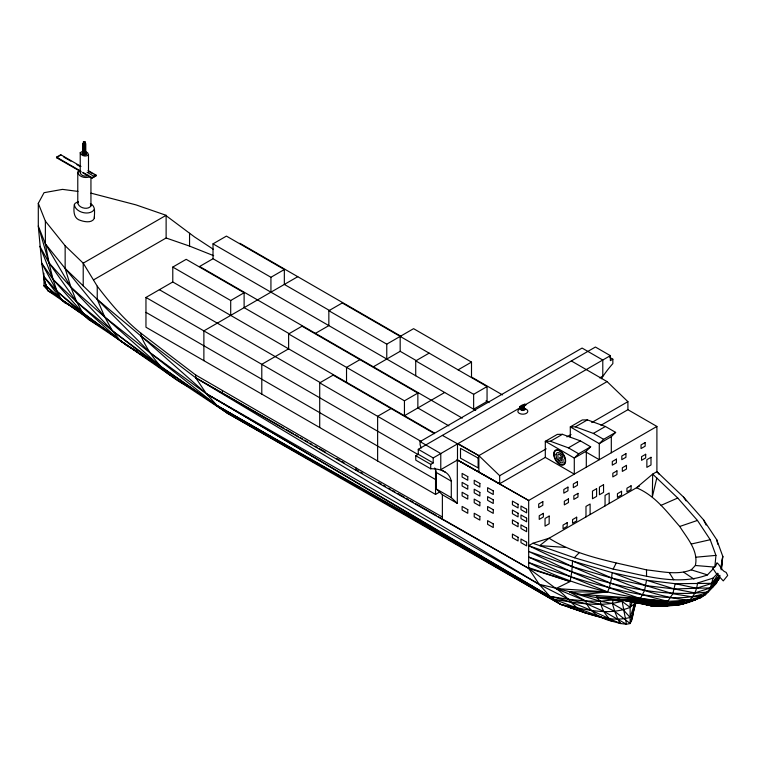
<?xml version="1.0" encoding="UTF-8"?>
<svg xmlns="http://www.w3.org/2000/svg" width="766" height="766" viewBox="0 0 766 766"><rect width="100%" height="100%" fill="white"/><g stroke="black" fill="none" stroke-linecap="round" stroke-linejoin="round"><path stroke-width="1.15" d="M222.437 393.226L222.437 390.507M43.863 273.242L44.045 285.852L48.114 290.85L79.894 312.509M634.87 601.329C633.616 608.711 633.683 616.812 630.121 623.524L626.473 624.242L620.594 623.534L612.781 621.437L553.77 599.28L217.199 405.693L159.567 365.65L112.458 330.855L76.734 301.957L53.045 279.437L41.709 263.226L38.3 226.047L38.3 203.354L44.045 192.687L62.515 189.374L77.931 191.414M719.935 576.233L716.497 583.041L704.643 595.192L700.727 597.7L689.352 600.218L667.78 601.358L642.731 594.818L610.674 583.175L572.288 566.639L528.674 545.698L532.897 543.257L549.088 538.22C578.292 556.643 613.489 561.813 646.514 569.904C661.23 571.302 676.943 575.525 691.258 569.847L695.365 565.49C698.688 550.63 687.035 538.134 679.729 526.472C666.927 511.86 655.035 495.468 636.479 487.77L652.67 474.106L656.902 471.665L656.902 426.442L627.909 409.705L600.975 425.264M656.788 478.032L652.335 496.923L652.67 474.106L677.747 498.024L697.443 520.43L710.226 539.714L715.942 555.388L714.831 567.108L695.365 565.49M721.524 569.148L722.75 556.26L716.717 539.724L703.542 519.836L683.473 497.01L656.902 471.665L659.22 474.393M721.199 568.544L721.677 563.872M719.188 576.712L718.92 579.029L707.88 591.927C687.284 601.071 664.313 597.403 642.731 594.818C603.732 587.828 565.921 575.793 528.674 562.493C571.551 585.368 619.474 597.528 667.78 601.358L672.835 593.736L675.21 583.711L712.112 583.328L719.063 576.003M721.141 569.847L722.75 556.26L721.917 561.545M719.322 576.702L718.92 579.029L710.379 587.953L707.88 591.927C646.111 599.558 586.124 576.597 528.674 557.083L571.053 576.961L607.572 591.927L609.315 587.809L611.613 578.081L612.12 572.623L572.566 561.038L528.674 545.698M721.122 566.208L721.515 563.872M717.675 573.227L713.06 578.119L710.379 587.953L694.915 592.894L674.367 588.987L645.853 585.588L611.613 578.081L572.288 566.639L528.674 551.453L571.781 571.972L609.315 587.809L640.338 598.572L644.57 590.471L646.552 580.226L612.12 572.623L645.853 585.588L672.835 593.736L692.493 596.905L704.643 595.192L716.497 583.041L717.014 580.81M521.924 408.671C520.277 410.557 525.859 409.973 523.465 408.556M636.182 601.913L630.121 623.524L614.715 611.354L600.544 604.297L585.55 600.965L568.707 599.347L549.921 596.417L477.687 554.268L217.199 405.693L104.818 317.124L70.903 287.193L49.024 262.92L39.889 246.298L53.045 279.437L57.038 291.329L61.108 299.18L65.225 302.953L70.424 305.548M633.913 609.353L635.799 602.823M523.255 406.564L520.717 408.029C515.815 406.162 531.451 401.547 523.389 406.487L523.255 407.014L522.134 405.923L523.255 407.014M520.717 408.029L525.907 404.994M632.218 602.105L630.121 607.352C607.869 616.486 583.089 608.759 560.607 604.374L228 413.583L168.903 374.392L120.147 340.564L82.632 312.71L57.038 291.329L43.719 276.469L41.709 263.226L57.038 291.329L88.578 319.412L152.578 362.337M83.398 141.978C88.971 145.387 81.273 137.976 83.982 144.113M84.739 143.175L85.639 143.759L85.648 153.928L84.882 154.368L83.082 153.506L83.073 143.347L83.839 142.907M88.234 175.222C85.859 177.09 80.746 175.96 80.229 172.762L80.229 152.664L82.69 151.237M84.25 144.2L85.39 143.884L84.978 141.997M90.943 177.616L90.943 205.93C88.061 210.391 78.515 208.055 77.778 202.866L77.778 172.187L79.022 170.646M85.869 151.754L87.602 152.75L88.492 154.588C86.682 157.384 80.698 155.919 80.229 152.664M80.229 172.762L81.014 171.795L56.55 157.729L56.55 157.145L60.744 154.722L80.985 166.414M90.331 203.632C96.248 206.198 94.161 213.293 94.371 218.3C91.968 223.212 84.949 221.939 80.698 220.503C73.383 218.731 73.44 210.794 74.35 204.742L74.982 203.45L78.065 201.659M77.778 202.866L78.189 202.004M94.371 209.415C89.986 216.194 75.47 212.651 74.35 204.742M532.897 543.257L574.337 557.734L613.145 569.1L616.132 563.192M718.384 573.878L712.112 583.328L696.6 588.231L674.367 588.987L646.552 580.226L675.21 583.711L696.6 588.231L710.379 587.953L719.925 575.285M521.589 406.42L522.824 405.875M635.416 602.162L621.619 599.835L650.707 605.676C656.567 607.17 664.007 606.758 667.78 601.358L638.375 598.706L666.43 602.938L689.352 600.218L704.643 595.192L716.497 583.041M613.145 569.1C643.708 575.113 676.905 586.363 707.478 574.893L713.194 568.832M574.337 557.734L579.469 552.449M702.259 596.149C680.122 609.88 651.809 607.208 627.957 599.405L656.194 606.423L677.307 604.968L680.476 603.895M545.306 457.398L545.306 441.321L557.332 434.379L562.435 434.322L580.417 440.89L590.663 446.808L578.636 453.759L574.289 458.058L574.289 474.135L545.306 457.398L499.681 483.739L457.494 459.993L440.776 469.644L440.776 453.558L420.074 441.609L420.074 444.74L421.223 447.995M578.636 453.759L568.391 447.842L550.409 441.264L545.306 441.321L574.289 458.058L586.325 451.107L590.663 446.808M570.297 437.233L570.297 426.892L582.323 419.95L587.426 419.902L605.399 426.47L615.653 432.388L603.627 439.33L599.28 443.629L599.28 459.705L585.818 451.94M603.627 439.33L593.372 433.412L575.4 426.844L570.297 426.892L599.28 443.629L611.306 436.687L615.653 432.388M83.073 143.347L84.557 144.391L85.639 143.759M710.858 588.049L713.357 586.363L700.727 597.7L682.784 603.972L660.943 605.944L629.729 599.29L658.664 606.337L680.151 604.623L696.17 599.414L691.056 600.324M56.55 157.729L59.068 156.283M82.872 172.34L91.977 177.597L96.171 175.175L96.171 175.759L91.977 178.181L82.872 172.924M93.576 279.877L166.126 237.996L166.126 215.303L83.216 263.169L83.216 285.862M434.437 433.029L172.781 281.965L172.781 267.075L186.195 259.329L244.115 292.765L244.115 307.654L289.615 333.928M475.705 410.394L213.015 258.736L213.015 243.847L226.43 236.1L284.339 269.536L284.339 284.425L329.849 310.699M439.665 492.031L435.538 494.415L145.961 327.226L145.961 297.447L172.781 281.965M213.015 258.736L199.61 266.472L462.291 418.14M172.781 267.075L230.7 300.511L244.115 292.765M213.015 243.847L270.934 277.282L284.339 269.536M297.754 276.689L203.88 330.883L203.88 360.662M261.79 394.107L261.79 364.319L288.619 348.836L288.619 333.947L302.024 326.201L417.853 393.082L417.853 407.972L448.886 425.877M315.439 333.354L328.844 325.607L328.844 310.718L342.258 302.972L487.052 386.571L487.052 401.461L473.637 409.197L473.637 394.308L415.718 360.872L415.718 375.761M319.709 427.543L319.709 382.866L333.124 375.129L434.475 433.642M359.943 359.637L346.529 367.383L346.529 382.272M328.844 310.718L386.763 344.154L413.583 328.671L471.502 362.107L471.502 376.996L502.525 394.911M373.348 366.79L400.178 351.307L416.723 360.853M415.718 360.872L429.132 353.136M391.033 408.565L377.628 416.302L377.628 460.979M288.619 333.947L404.448 400.819L417.853 393.082M458.087 369.854L471.502 362.107M444.682 392.479L404.448 415.708L404.448 400.819M473.637 394.308L487.052 386.571M420.074 441.609L582.083 348.07L602.785 360.03L602.785 376.106L599.682 377.897M610.358 355.654L433.202 457.934L433.202 462.923L418.274 454.305L418.274 449.307L595.421 347.036L610.358 355.654L610.358 360.642L612.848 359.206L612.848 363.62A71.219 41.115 -60 0 0 601.358 378.758M457.312 460.098L457.312 503.377L451.298 497.632L451.298 481.153A31.301 18.068 -60 0 0 445.534 472.306A71.219 41.115 -60 0 0 430.712 468.782L415.775 460.155L415.775 455.741L418.274 454.305M519.607 407.388L522.134 405.923M524.806 404.381L522.268 405.846L523.389 406.938M415.775 455.741L430.712 464.359L433.202 462.923M442.375 435.394L478.855 455.636L607.084 381.602L627.909 401.662L627.909 409.705M550.409 441.264L562.435 434.322M575.4 426.844L587.426 419.902M499.681 483.739L499.681 475.696L546.215 448.828M566.897 436.888L571.034 434.504M591.716 422.564L627.909 401.662M568.391 447.842L580.417 440.89M593.372 433.412L605.399 426.47M656.902 426.442L528.674 500.476L456.929 459.744M639.514 486.017L549.088 538.22L539.695 545.631L564.944 547.374M438.43 516.734L528.674 568.391L555.982 588.547L570.105 581.538L571.781 571.972L572.566 561.038C610.291 576.903 648.007 596.417 689.352 600.218C694.331 595.881 696.849 589.456 697.52 583.003L713.06 578.119M46.429 288.035L44.045 285.852L46.027 284.875M521.924 407.139L523.934 406.985L523.465 405.97M661.125 505.311L677.747 498.024M618.679 599.29L616.601 600.132L618.842 599.299M83.944 143.05L83.331 143.558M82.852 152.329C79.176 155.46 90.599 155.68 85.237 152.539M89.699 176.802C85.677 178.526 78.525 177.099 77.778 172.187M98.804 325.588L88.578 319.412L53.045 279.437L49.024 262.92L38.3 226.047L45.376 243.847L65.148 268.454L97.244 299.391L150.28 352.867L206.427 393.762L553.77 599.28C577.133 602.986 602.086 607.993 625.142 600.276M689.965 600.755L680.151 604.623L660.943 605.944L631.758 599.156L663.002 605.245L682.784 603.972M619.321 599.28L617.147 600.104L619.349 599.366M679.729 526.472L697.443 520.43M696.17 599.414L685.972 602.583L663.002 605.245L634.363 598.974L664.831 604.24L685.972 602.583L689.352 600.218L664.831 604.24L636.412 598.84L666.43 602.938M620.249 599.395L617.961 600.065L620.288 599.51M620.632 599.491L618.344 600.046L620.69 599.606M615.002 600.008L617.195 599.51M691.353 544.013L710.226 539.714M617.377 599.376L600.381 601.291L585.55 600.965L555.982 588.547L607.572 591.927L582.964 594.521L640.338 598.572C605.954 604.374 572.499 591.285 539.274 584.42L206.427 393.762L141.04 336.073L97.244 299.391L97.244 286.187L83.216 263.169L65.148 245.762L45.376 221.154L38.3 203.354M621.034 599.587L618.727 600.027L621.006 600.094M83.839 152.884L83.082 153.506M621.082 599.701L618.727 600.027L621.044 599.826M696.16 557.179L715.942 555.388M659.382 605.715L661.719 605.513M668.728 604.92L677.307 604.968M44.045 285.852L45.864 285.747L61.108 299.18L90.57 320.293M659.296 605.868L665.051 605.533M669.666 605.264L674.272 604.996L656.194 606.423L626.186 599.529L653.532 606.203L624.424 599.644L650.707 605.676L654.107 605.513M650.085 604.757L647.73 604.843L650.707 605.676M611.048 619.914L612.781 621.437C601.243 618.679 589.782 612.877 585.55 600.965L569.645 591.917L607.572 591.927M623.285 600.151L626.693 600.247M623.85 600.151L627.411 600.257M630.753 619.713L631.366 621.408L633.597 610.445L632.965 614.552L630.121 617.453L623.457 609.975L612.36 603.493L600.381 601.291L596.283 597.116L640.338 598.572M632.007 601.32L596.283 597.116M627.402 600.707L620.403 599.922L638.854 602.804M629.729 600.965L632.065 601.233M206.427 393.762L217.199 405.693L560.607 604.374C582.744 611.153 606.605 623.648 630.121 617.453L634.669 603.503L630.121 607.352L622.164 601.454L613.135 600.295L612.36 603.493L614.715 611.354L617.98 619.464L620.594 623.534C597.336 613.7 574.912 601.415 549.921 596.417L206.427 393.762L195.713 377.801L141.04 336.073L141.04 333.287C124.236 319.843 110.227 303.25 97.244 286.187M90.982 193.147L135.965 204.876L166.126 215.303M641.161 603.168L643.469 603.531M569.234 607.112L577.028 609.679M141.04 333.287L195.713 375.014L195.713 377.801L356.075 470.391L528.674 568.391L539.274 584.42L549.921 596.417L560.607 604.374L585.368 612.915L603.436 618.057L599.271 616.257M569.645 591.917L600.381 601.291C601.281 609.114 606.356 616.889 612.781 621.437M84.834 143.06L84.519 144.238M691.258 569.847L707.478 574.893M528.674 567.625L570.105 581.538L528.674 568.391L528.674 500.476L457.494 459.993L457.494 443.907M166.126 237.996L189.556 246.097L213.657 255.681M230.164 414.358L228 413.583L159.567 365.65L104.818 317.124L65.148 268.454L65.148 245.762M44.045 279.446L48.114 290.85L50.412 291.674M175.155 377.533L168.903 374.392L112.458 330.855L70.903 287.193L45.376 243.847L45.376 221.154M48.114 290.85L54.185 294.211M45.376 243.847L49.024 262.92L76.734 301.957L120.147 340.564L127.874 346.213L136.118 350.838M195.713 375.014L356.075 467.997L442.375 516.993M309.148 459.61L228 413.583L217.199 405.693M311.226 460.787L313.304 461.965M315.391 463.143L318.512 464.914M320.59 466.101L322.668 467.279M329.955 471.406L332.032 472.584M338.275 476.126L341.397 477.898M343.474 479.076L345.562 480.263M352.839 484.39L354.926 485.567M283.88 428.271L195.713 377.801L539.274 584.42L568.707 599.347L586.794 603.867L603.981 611.488L626.473 624.242L622.164 601.454M285.948 429.458L293.215 433.613M295.283 434.801L298.395 436.582M300.473 437.769L302.551 438.956M304.619 440.144L307.731 441.925M309.809 443.112L311.886 444.299M314.998 446.08L317.067 447.267M319.144 448.455L325.368 452.017M336.781 458.547L339.893 460.328M341.962 461.515L344.039 462.702M356.487 469.826L358.565 471.013M360.633 472.201L362.711 473.388M378.27 482.293L381.382 484.074M383.45 485.261L385.528 486.448M388.64 488.229L390.717 489.417M392.786 490.604L394.863 491.791M397.975 493.582L404.199 497.144M406.277 498.331L408.345 499.518M410.423 500.705L413.535 502.486M415.612 503.674L436.352 515.547M569.243 607.103L571.312 608.3M609.86 357.483L612.848 359.206M571.321 360.949L607.084 381.602M524.413 404.304L525.533 404.955M239.835 243.253L401.173 336.398M519.99 406.861L521.11 407.512M88.071 170.502L96.171 175.175M63.779 157.068L70.865 161.157M76.945 164.661L79.98 166.414M89.086 171.67L92.121 173.422M94.151 174.591L96.171 175.759M486.017 400.857L489.12 402.657M87.056 172.293L94.113 176.371L94.113 176.956M56.55 157.145L80.842 171.172M458.02 443.61L478.855 455.636L499.681 475.696M159.376 289.701L320.705 382.856M319.709 382.866L421.061 441.388M418.274 449.307L433.202 457.934M145.961 297.447L417.958 454.487M441.551 470.008L445.534 472.306M434.676 467.997A31.301 18.068 -60 0 1 436.361 472.536L451.298 481.153M145.961 312.337L435.538 479.526M436.361 472.536L436.361 489.014L451.298 497.632M436.361 489.014L442.375 494.759L457.312 503.377M585.368 612.915C573.37 607.649 566.917 595.46 555.982 588.547M213.139 249.17L194.583 236.981L166.126 215.696M189.173 386.868C166.902 376.891 150.854 358.038 141.04 336.073M81.847 313.782L85.763 316.32M137.88 352.312L120.147 340.564L112.458 330.855L104.818 317.124L97.244 299.391M139.852 353.624L143.788 356.238M683.712 572.221L693.986 579.134M73.9 307.932L61.108 299.18L43.719 276.469L45.864 285.747L65.225 302.953M618.669 622.183L620.594 623.534M127.874 346.213L82.632 312.71L76.734 301.957L70.903 287.193L65.148 268.454M85.371 153.353L85.648 153.928M683.473 497.01L686.164 500.907M669.312 572.681L673.697 579.785M703.542 519.836L706.137 525.103M41.709 263.226L42.494 265.132M716.717 539.724L717.809 544.32M94.314 216.845L94.371 218.3M90.905 204.972L90.943 205.93M646.514 569.904L646.542 576.482M630.121 600.573L630.121 623.524M611.306 436.687L611.306 452.763M609.181 503.53L609.181 493.007L605.054 495.391L605.054 505.914M590.107 514.541L590.107 504.028L585.98 506.403L585.98 516.926M586.325 451.107L586.296 467.203M524.068 406.42L524.068 409.389M523.934 406.248L523.934 409.561M523.733 406.095L523.733 409.714M523.465 407.253L523.465 409.839M523.159 407.33L523.159 409.906M522.824 407.349L522.824 409.934M522.498 407.33L522.498 409.906M522.182 407.253L522.182 409.839M521.924 406.947L521.924 409.714M521.713 406.985L521.713 409.561M521.589 406.803L521.589 409.389M478.855 455.636L478.855 471.712M442.375 494.759L442.375 519.386M435.538 469.213L435.538 494.415M430.712 464.359L430.712 468.782M400.178 336.418L400.178 351.307M386.763 344.154L386.763 359.043M356.075 467.997L356.075 470.391M270.934 277.282L270.934 292.172M230.7 300.511L230.7 315.4M189.556 233.285L189.556 246.097M91.977 177.597L91.977 178.181M88.492 154.588L88.492 172.321M85.553 143.568L85.572 154.09M85.39 142.447L85.323 144.018M85.409 144.247L85.409 154.225M85.17 142.141L85.198 144.132M85.17 144.343L85.17 154.32M85.007 142.916L85.007 144.209M84.882 144.391L84.882 154.368M84.739 141.892L84.777 144.247M84.557 144.391L84.557 154.368M84.25 142.907L84.222 154.311M83.982 142.821L83.887 154.205M83.743 142.715L83.743 143.998M83.714 141.796L83.714 143.089M83.59 144.094L83.59 154.071M83.523 141.873L83.551 143.864M83.35 143.922L83.35 153.899M83.168 143.73L83.168 153.707M60.744 154.722L60.744 155.306M525.323 408.814A4.989 2.882 0 0 1 526.644 413.161A4.989 2.882 0 0 1 519.013 413.161A4.989 2.882 0 0 1 520.334 408.814M523.408 407.943A2.241 1.293 0 0 1 524.662 409.934A2.241 1.293 0 0 1 520.985 409.934A2.241 1.293 0 0 1 522.249 407.943M555.972 454.745L556.633 458.642L559.218 461.831A7.2 4.156 60 0 0 561.65 462.856L563.048 462.712L563.048 459.217L559.745 457.302L559.745 458.786L561.497 459.801L561.497 460.912A4.711 2.719 60 0 1 560.185 460.845L559.237 460.309A2.758 1.589 60 0 1 558.117 458.93L557.849 454.659A2.691 1.551 60 0 1 558.807 454.248L560.319 455.023L561.43 456.967L562.953 457.513L562.579 456.22A3.639 2.097 60 0 0 561.488 454.477C560.195 452.457 556.03 451.318 555.972 454.745M716.698 563.47L715.722 565.969L712.773 568.152L715.875 572.978L723.267 580.896L727.7 575.429L726.178 572.413C721.304 570.871 720.653 565.547 716.995 562.771L716.698 563.47M542.826 501.625L538.699 504.009L538.699 507.657L542.826 505.273L542.826 501.625M567.941 487.128L563.814 489.512L563.814 493.16L567.941 490.776L567.941 487.128M577.449 481.632L573.322 484.016L573.322 487.664L577.449 485.28L577.449 481.632M616.419 459.131L612.293 461.515L612.293 465.163L616.419 462.779L616.419 459.131M625.937 453.644L621.81 456.029L621.81 459.677L625.937 457.292L625.937 453.644M645.163 442.537L641.037 444.922L641.037 448.57L645.163 446.185L645.163 442.537M543.353 513.364L539.226 515.748L539.226 519.396L543.353 517.012L543.353 513.364M568.458 498.867L564.331 501.251L564.331 504.899L568.458 502.515L568.458 498.867M577.976 493.381L573.849 495.755L573.849 499.403L577.976 497.029L577.976 493.381M616.946 470.879L612.819 473.254L612.819 476.912L616.946 474.527L616.946 470.879M626.464 465.383L622.337 467.767L622.337 471.416L626.464 469.031L626.464 465.383M645.69 454.276L641.563 456.66L641.563 460.309L645.69 457.934L645.69 454.276M549.165 516.092L545.038 518.477L545.038 526.146L549.165 523.762L549.165 516.092M596.609 488.698L592.482 491.083L592.482 498.752L596.609 496.368L596.609 488.698M603.551 484.696L599.424 487.071L599.424 494.74L603.551 492.366L603.551 484.696M650.995 457.302L646.868 459.686L646.868 467.356L650.995 464.972L650.995 457.302M567.175 522.709L563.048 525.093L563.048 528.741L567.175 526.357L567.175 522.709M576.683 517.222L572.556 519.597L572.556 523.245L576.683 520.87L576.683 517.222M621.561 491.312L617.434 493.697L617.434 497.345L621.561 494.96L621.561 491.312M631.069 485.816L626.942 488.201L626.942 491.849L631.069 489.464L631.069 485.816M618.172 599.261L616.008 600.161L618.162 599.309M617.453 599.357L615.357 600.19L617.473 599.357M619.732 599.347L617.578 600.084L619.78 599.443M478.128 458.049L460.51 448.369L460.51 458.202L478.128 467.873L478.128 458.049M518.075 504.296L512.416 501.079L512.416 504.727L518.075 507.944L518.075 504.296M526.635 509.218L520.976 506L520.976 509.649L526.635 512.866L526.635 509.218M493.256 490.882L487.597 487.664L487.597 491.312L493.256 494.53L493.256 490.882M467.777 476.624L462.118 473.407L462.118 477.055L467.777 480.272L467.777 476.624M479.87 483.451L474.211 480.244L474.211 483.892L479.87 487.099L479.87 483.451M518.075 513.249L512.416 510.041L512.416 513.689L518.075 516.906L518.075 513.249M526.635 518.17L520.976 514.963L520.976 518.611L526.635 521.828L526.635 518.17M493.256 499.844L487.597 496.627L487.597 500.275L493.256 503.492L493.256 499.844M467.777 485.577L462.118 482.369L462.118 486.017L467.777 489.235L467.777 485.577M479.87 492.414L474.211 489.206L474.211 492.854L479.87 496.062L479.87 492.414M518.075 523.13L512.416 519.913L512.416 523.571L518.075 526.778L518.075 523.13M526.635 528.052L520.976 524.834L520.976 528.492L526.635 531.7L526.635 528.052M493.256 509.716L487.597 506.508L487.597 510.156L493.256 513.364L493.256 509.716M479.87 502.295L474.211 499.078L474.211 502.726L479.87 505.943L479.87 502.295M467.777 495.458L462.118 492.241L462.118 495.899L467.777 499.106L467.777 495.458M518.075 537.292L512.416 534.084L512.416 537.732L518.075 540.949L518.075 537.292M526.635 542.213L520.976 539.005L520.976 542.654L526.635 545.871L526.635 542.213M493.256 523.887L487.597 520.669L487.597 524.317L493.256 527.535L493.256 523.887M467.777 509.62L462.118 506.412L462.118 510.06L467.777 513.277L467.777 509.62M479.87 516.456L474.211 513.249L474.211 516.897L479.87 520.104L479.87 516.456M553.703 454.525A8.445 4.874 60 0 0 563.01 465.106A8.445 4.874 60 0 0 562.263 452.754A8.445 4.874 60 0 0 553.703 454.525M554.105 454.726A7.871 4.548 60 0 0 562.79 464.589A7.871 4.548 60 0 0 562.081 453.07A7.871 4.548 60 0 0 554.105 454.726"/></g></svg>
